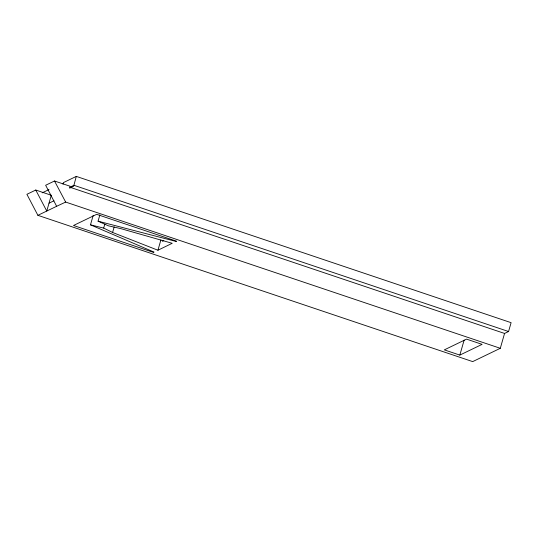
<?xml version="1.0" encoding="UTF-8"?>
<svg xmlns="http://www.w3.org/2000/svg" width="538" height="538" viewBox="0 0 538 538"><rect width="100%" height="100%" fill="white"/><g stroke="black" fill="none" stroke-linecap="round" stroke-linejoin="round"><path stroke-width="0.81" d="M76.309 176.39L73.652 186.235L69.644 188.172L70.034 186.222L54.506 180.997L45.643 185.267L56.645 206.289L65.663 202.073L500.3 348.301L504.557 333.446L508.565 331.516L511.1 322.672L76.309 176.39L63.437 182.597L62.986 184.178M99.88 214.857L98.064 221.179L176.067 241.441L176.632 241.232L96.665 214.326L73.511 225.489L153.485 252.396L154.063 252.1L90.478 224.83L93.202 215.355M98.064 221.179L108.4 225.819L120.64 228.583L172.207 243.297L157.937 250.231L112.59 232.463L103.673 228.099L104.809 224.151M112.59 232.463L114.177 226.928M157.937 250.231L160.882 239.968M459.835 355.093L482.095 344.36L466.567 339.135L444.307 349.875L459.835 355.093L464.139 340.09M35.764 190.035L46.759 211.057L51.292 195.26L35.764 190.035L26.9 194.305L37.895 215.328L472.694 361.61L500.3 348.301M42.199 192.839L49.012 189.551M69.92 187.224L73.928 185.287L508.565 331.516M49.025 203.162L53.968 200.775M37.895 215.328L56.645 206.289M162.382 241.293L163.794 240.614M90.478 224.83L103.673 228.099M70.713 187.493L504.557 333.446M54.506 180.997L65.663 202.073"/></g></svg>
